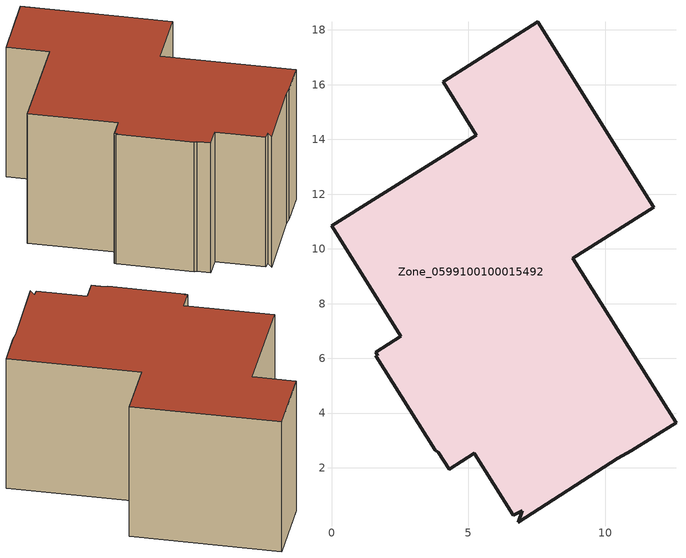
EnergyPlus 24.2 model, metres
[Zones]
Zone_0599100100015492
 floor ground (C_G): 6.64,0.26 5.22,2.52 4.3,1.95 3.91,2.58 3.78,2.64 1.61,6.1 1.68,6.1 1.61,6.21 2.52,6.8 0,10.85 5.29,14.15 4.08,16.1 7.54,18.29 11.78,11.51 8.81,9.66 12.59,3.64 10.95,2.61 10.46,2.35 6.83,0.02 6.96,0.43 z0
 wall outside (C_F): 10.46,2.35 10.95,2.61 12.59,3.64 8.81,9.66 11.78,11.51 7.54,18.29 4.08,16.1 5.29,14.15 0,10.85 2.52,6.8 1.61,6.21 1.68,6.1 1.61,6.1 3.78,2.64 3.91,2.58 4.3,1.95 5.22,2.52 6.64,0.26 6.96,0.43 6.83,0.02 10.46,2.35 z0:7.82
 roof outside (C_R): 5.22,2.52 6.64,0.26 6.96,0.43 6.83,0.02 10.46,2.35 10.95,2.61 12.59,3.64 8.81,9.66 11.78,11.51 7.54,18.29 4.08,16.1 5.29,14.15 0,10.85 2.52,6.8 1.61,6.21 1.68,6.1 1.61,6.1 3.78,2.64 3.91,2.58 4.3,1.95 z7.82
[BUILDING]
Pand.0599100100015492: North Axis=0; Terrain=City; Loads Convergence Tolerance Value=0.04; Temperature Convergence Tolerance Value=0.4; Solar Distribution=FullExterior; Maximum Number of Warmup Days=25; Minimum Number of Warmup Days=1
[Site:Location]
Rotterdam.The.Hague.AP_ZH_NLD Design_Conditions: Latitude=51.96; Longitude=4.45; Time Zone=1; Elevation=-4.5
[SITE:GROUNDTEMPERATURE:BUILDINGSURFACE]
18, 18, 18, 18, 18, 18, 18, 18, 18, 18, 18, 18
[MATERIAL] Thermal Absorptance=0.9; Solar Absorptance=0.7; Visible Absorptance=0.7
Name | Roughness | Thickness | Conductivity | Density | Specific Heat
G.D.2015-2018 | MediumSmooth | 0.15 | 0.0428571 | 540 | 1210
F.D.2015-2018 | Rough | 0.3 | 0.0666667 | 1920 | 840
R.D.2015-2018 | MediumRough | 0.2 | 0.0333333 | 1500 | 1000
[CONSTRUCTION]
C_G: G.D.2015-2018
C_F: F.D.2015-2018
C_R: R.D.2015-2018
[ZONE]
Zone_0599100100015492: Type=1; Multiplier=1; Ceiling Height=Autocalculate; Volume=Autocalculate; Floor Area=autocalculate; Part of Total Floor Area=Yes
[ZONEINFILTRATION:DESIGNFLOWRATE]
Infil_Zone_0599100100015492: Zone or ZoneList or Space or SpaceList=Zone_0599100100015492; Schedule=AlwaysOn; Design Flow Rate Calculation Method=Flow/Area; Flow Rate per Floor Area=0.0021; Constant Term Coefficient=1; Temperature Term Coefficient=0; Velocity Term Coefficient=0; Velocity Squared Term Coefficient=0
[HVACTEMPLATE:ZONE:IDEALLOADSAIRSYSTEM]
Zone_0599100100015492: Maximum Heating Supply Air Temperature=50; Minimum Cooling Supply Air Temperature=13; Maximum Heating Supply Air Humidity Ratio=0.0156; Minimum Cooling Supply Air Humidity Ratio=0.0077; Heating Limit=NoLimit; Cooling Limit=NoLimit; Dehumidification Control Type=ConstantSensibleHeatRatio; Cooling Sensible Heat Ratio=0.7; Dehumidification Setpoint=60; Humidification Control Type=None; Humidification Setpoint=30; Outdoor Air Method=None; Outdoor Air Flow Rate per Person=0.00944; Outdoor Air Flow Rate per Zone Floor Area=0; Outdoor Air Flow Rate per Zone=0; Demand Controlled Ventilation Type=None; Outdoor Air Economizer Type=NoEconomizer; Heat Recovery Type=None; Sensible Heat Recovery Effectiveness=0.7; Latent Heat Recovery Effectiveness=0.65
[ZONECONTROL:THERMOSTAT]
ThermostatControl_Zone_0599100100015492: Zone or ZoneList=Zone_0599100100015492; Control Type Schedule=DualSetpointControlType; Control 1=Thermostat_Zone_0599100100015492; Temperature Difference Between Cutout And Setpoint=0
[THERMOSTATSETPOINT:DUALSETPOINT]
Thermostat_Zone_0599100100015492: Heating Setpoint Temperature Schedule=HeatingSetpoint_Zone_0599100100015492; Cooling Setpoint Temperature Schedule=CoolingSetpoint_Zone_0599100100015492
[SCHEDULE:COMPACT]
HeatingSetpoint_Zone_0599100100015492: Through: 12/31, For: AllDays, Until: 24:00, 21
CoolingSetpoint_Zone_0599100100015492: Through: 12/31, For: AllDays, Until: 24:00, 24
DualSetpointControlType: Through: 12/31, For: AllDays, Until: 24:00, 4
AlwaysOn: Through: 12/31, For: AllDays, Until: 24:00, 1
